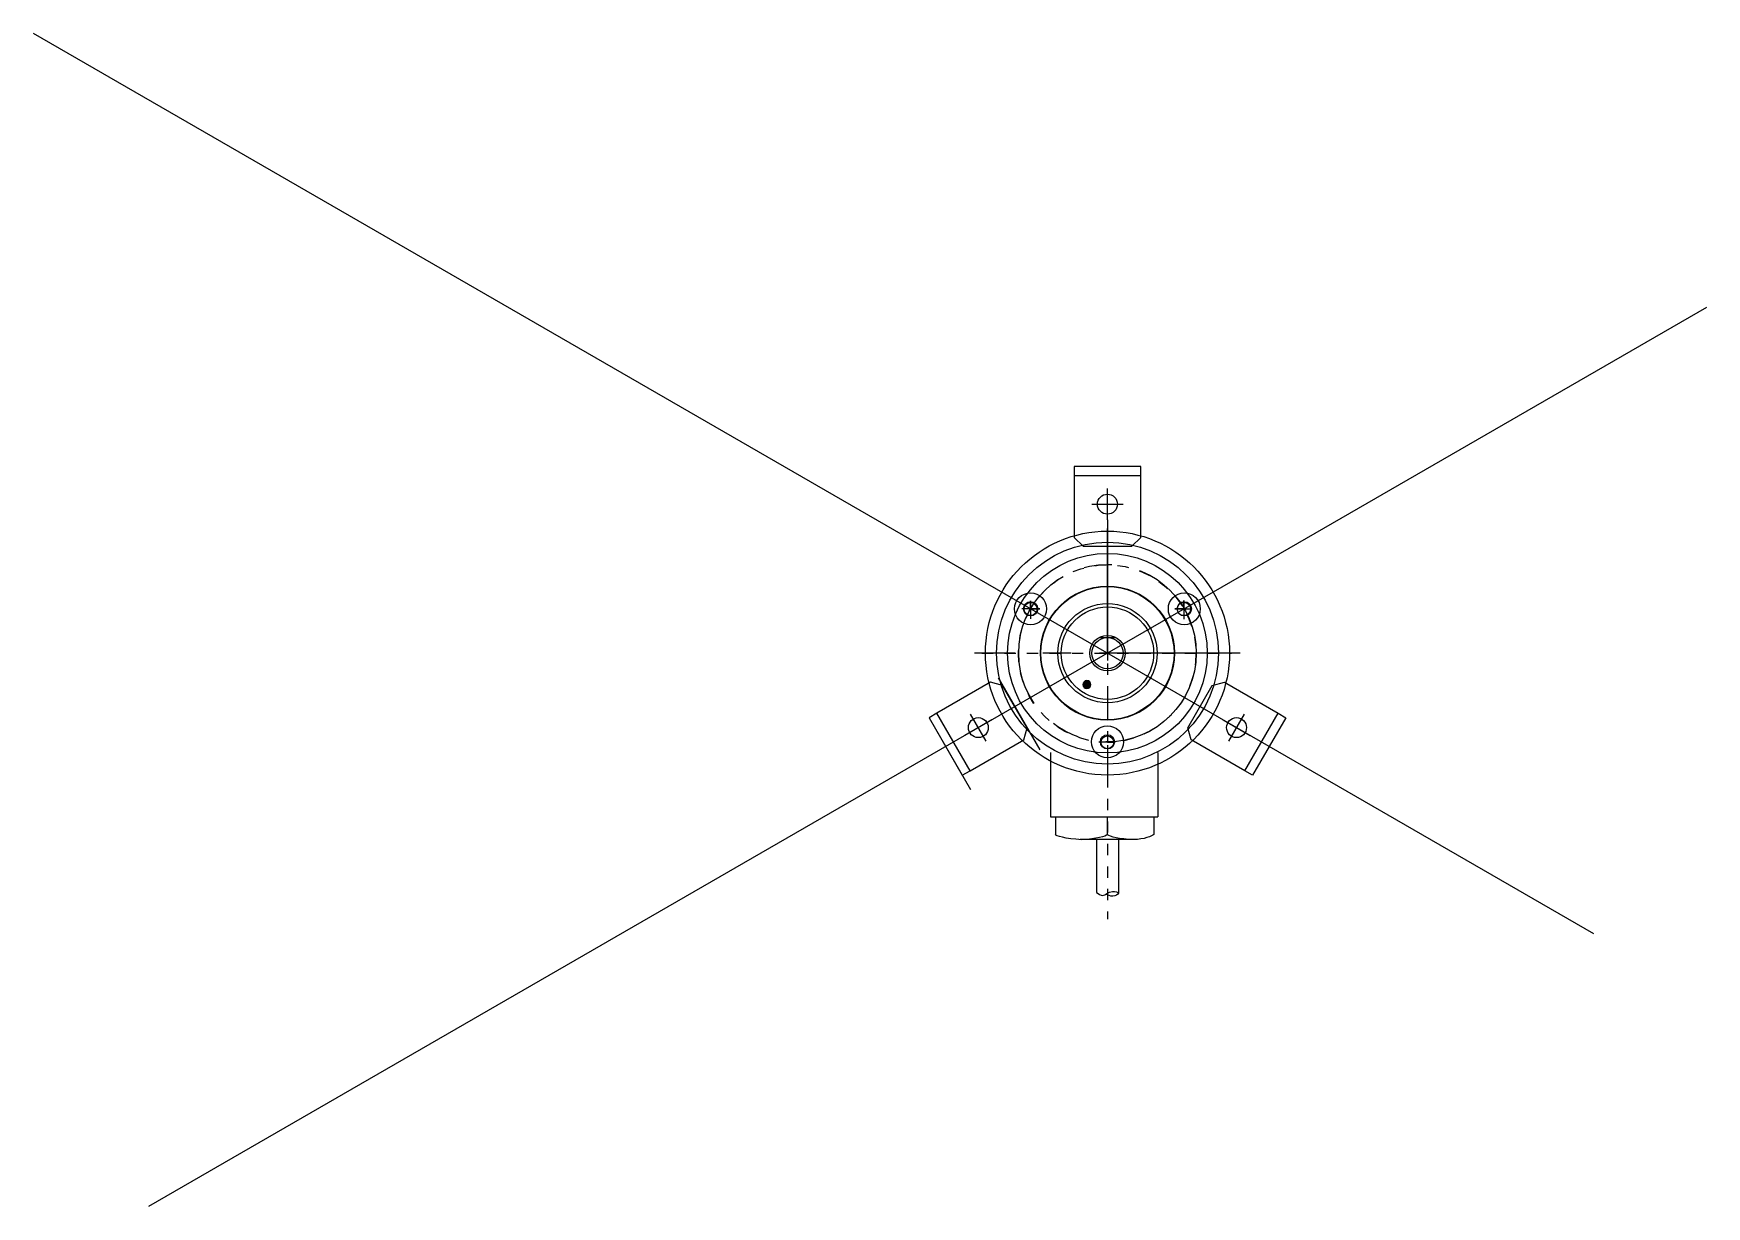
# Model space of a CAD drawing. Header units: inches. Extents: x -0.1 to 44.5, y -2.5 to 33.3.
# Drawn here: x 27.38 to 42.22, y 22.87 to 33.28 of the extents above; entities that cross this region are included whole.
import ezdxf

# ---------------------------------------------------------------- set-up
doc = ezdxf.new("R2010")
doc.units = ezdxf.units.IN
doc.header["$MEASUREMENT"] = 0
doc.linetypes.add('CENTER', pattern=[2, 1.25, -0.25, 0.25, -0.25])
for name, color, linetype in [('Anno Center', 1, 'CENTER'), ('CENTER', 40, 'CENTER'), ('Centerline', 40, 'CENTER'), ('Material', 140, 'Continuous')]:
    doc.layers.add(name, color=color, linetype=linetype)

msp = doc.modelspace()

# ---------------------------------------------------------------- hatches: boundary and pattern name
h = msp.add_hatch(color=256)
edge = h.paths.add_edge_path()
edge.add_spline(control_points=[(36.7227804, 27.5406743), (36.7425088, 27.5406743), (36.7585576, 27.5246255), (36.7585576, 27.5049068), (36.7585576, 27.485159), (36.7425088, 27.4690811), (36.7227804, 27.4690811), (36.7030325, 27.4690811), (36.6869741, 27.485159), (36.6869741, 27.5049068), (36.6869741, 27.5246255), (36.7030325, 27.5406743), (36.7227804, 27.5406743)], knot_values=[0, 0, 0, 0, 1, 1, 1, 2, 2, 2, 3, 3, 3, 4, 4, 4, 4], degree=3, periodic=0)

# ---------------------------------------------------------------- linework, layer by layer
for p, q in [((37.2005439, 29.4410519), (36.6099927, 29.4410519)), ((36.6099927, 29.4410519), (36.6099927, 29.3623118)), ((37.2005439, 29.3623118), (37.2005439, 29.4410519)), ((36.6099927, 29.3623118), (37.2005439, 29.3623118)), ((36.6099927, 29.3623118), (36.6099927, 28.8111307)), ((37.2005439, 28.8111307), (37.2005439, 29.3623118)), ((36.6099927, 28.8111307), (36.6887329, 28.7323905)), ((37.1218037, 28.7323905), (37.2005439, 28.8111307)), ((36.6887329, 28.7323905), (37.1218037, 28.7323905)), ((36.8298817, 27.9223277), (36.9806549, 27.9223277)), ((35.8681645, 27.5262464), (35.3908276, 27.2506559)), ((35.9757255, 27.4974255), (35.8681645, 27.5262464)), ((36.1922609, 27.1223752), (35.9757255, 27.4974255)), ((37.6182757, 27.1223752), (37.8348111, 27.4974255)), ((37.8348111, 27.4974255), (37.9423721, 27.5262464)), ((37.9423721, 27.5262464), (38.419709, 27.2506559)), ((35.3908276, 27.2506559), (35.3226366, 27.2112858)), ((35.3226366, 27.2112858), (35.6179122, 26.6998535)), ((35.6861032, 26.7392236), (35.3908276, 27.2506559)), ((38.1244334, 26.7392236), (38.419709, 27.2506559)), ((38.4879, 27.2112858), (38.1926244, 26.6998535)), ((38.419709, 27.2506559), (38.4879, 27.2112858)), ((35.6861032, 26.7392236), (36.16344, 27.0148141)), ((36.16344, 27.0148141), (36.1922609, 27.1223752)), ((37.6470966, 27.0148141), (37.6182757, 27.1223752)), ((38.1244334, 26.7392236), (37.6470966, 27.0148141)), ((36.4006498, 26.9036171), (36.4006498, 26.3325612)), ((37.3526822, 26.9036171), (37.3526822, 26.3325612)), ((35.6179122, 26.6998535), (35.6861032, 26.7392236)), ((38.1926244, 26.6998535), (38.1244334, 26.7392236)), ((36.4006498, 26.3325612), (37.3526822, 26.3325612)), ((36.4435921, 26.3325612), (36.4435739, 26.1743634)), ((36.9052927, 26.172736), (36.9052927, 26.3326151)), ((37.1541204, 26.1293333), (36.662496, 26.1293333)), ((36.808665, 26.1293333), (36.808665, 25.6596879)), ((37.0019395, 26.1293333), (37.0019395, 25.6525034))]:
    msp.add_line(p, q)
for centre, radius in [((36.9052683, 29.1064063), 0.0885827), ((36.9052683, 27.7840637), 1.0826772), ((36.9052683, 27.7840637), 0.5944882), ((36.2233585, 28.1777645), 0.1417323), ((36.2233585, 28.1777645), 0.0629921), ((36.2235562, 28.1759914), 0.0584379), ((37.5871781, 28.1777645), 0.1417323), ((37.5871781, 28.1777645), 0.0629921), ((37.5841069, 28.1759914), 0.058727), ((36.9052683, 27.7840637), 0.1574582), ((36.9052683, 27.7840637), 0.1380991), ((35.7600861, 27.1228925), 0.0885827), ((38.0504505, 27.1228925), 0.0885827), ((36.9052683, 26.9966622), 0.1417323), ((36.9052683, 26.9966622), 0.0629921), ((36.9052683, 26.9927039), 0.0567212)]:
    msp.add_circle(centre, radius)
at = {"color": 6}
for radius in [0.9842755, 0.8858268, 0.5905512, 0.44, 0.41]:
    msp.add_circle((36.9052683, 27.7840637), radius, dxfattribs=at)
for points, knots in [([(36.7227804, 27.5406743), (36.7425088, 27.5406743), (36.7585576, 27.5246255), (36.7585576, 27.5049068), (36.7585576, 27.485159), (36.7425088, 27.4690811), (36.7227804, 27.4690811), (36.7030325, 27.4690811), (36.6869741, 27.485159), (36.6869741, 27.5049068), (36.6869741, 27.5246255), (36.7030325, 27.5406743), (36.7227804, 27.5406743)], [0, 0, 0, 0, 1, 1, 1, 2, 2, 2, 3, 3, 3, 4, 4, 4, 4]), ([(37.316905, 26.3325612), (37.316905, 26.3325612), (37.316905, 26.1750736), (37.316905, 26.1750736), (37.3010213, 26.1588501), (37.2274561, 26.1308346), (37.1381691, 26.128669), (37.0068393, 26.1334334), (36.9289191, 26.1531995), (36.9051758, 26.1726581)], [0, 0, 0, 0, 1, 1, 1, 2, 2, 2, 3, 3, 3, 3]), ([(36.9052927, 26.172736), (36.8907438, 26.1591413), (36.8084761, 26.1332995), (36.6769874, 26.1285915), (36.5347912, 26.1350116), (36.4431649, 26.1642676), (36.4435739, 26.1743634)], [0, 0, 0, 0, 1, 1, 1, 2, 2, 2, 2])]:
    msp.add_open_spline(points, degree=3, knots=knots)
msp.add_spline([(36.808665, 25.6596879), (36.8623837, 25.6337285), (36.950009, 25.6698159), (37.0019395, 25.6525034), (36.9526644, 25.6278908), (36.8942474, 25.6459346)], degree=3)
at = {"layer": 'Anno Center'}
for p, q in [((35.9363554, 27.5656165), (36.3049136, 26.927255)), ((35.3226366, 27.2112858), (35.6911948, 26.5729243))]:
    msp.add_line(p, q, dxfattribs=at)
at = {"layer": 'CENTER', "ltscale": 0.5}
for p, q in [((36.9052683, 28.9678928), (36.9052683, 29.2447087)), ((36.7658079, 29.1064063), (37.0443261, 29.1064063)), ((35.8800423, 27.1921492), (35.6403127, 27.0537413)), ((35.8298163, 27.0021162), (35.6905572, 27.2433201)), ((37.9304943, 27.1921492), (38.1702239, 27.0537413)), ((37.9807203, 27.0021162), (38.1199794, 27.2433201))]:
    msp.add_line(p, q, dxfattribs=at)
at = {"layer": 'CENTER'}
for p, q in [((36.9052683, 29.1064063), (36.9052683, 29.1064063)), ((36.9052683, 28.9680487), (36.9052683, 26.6014212)), ((38.0833517, 27.7840637), (35.7264657, 27.7840637)), ((35.7600861, 27.1228925), (35.7600861, 27.1228925)), ((38.0504505, 27.1228925), (38.0504505, 27.1228925))]:
    msp.add_line(p, q, dxfattribs=at)
msp.add_circle((36.9052683, 27.7840637), 0.7874016, dxfattribs=at)
at = {"layer": 'Centerline'}
for p, q in [((36.9052683, 27.7840637), (36.9052683, 28.8910302)), ((36.2235562, 28.1759914), (36.2235562, 28.2488781)), ((36.2235562, 28.2488781), (36.2235562, 28.0874958)), ((37.5841069, 28.1759914), (37.5841069, 28.2500969)), ((37.5841069, 28.2500969), (37.5841069, 28.0846318)), ((36.3053052, 28.1777645), (36.1469784, 28.1777645)), ((36.220485, 28.1777645), (36.3053052, 28.1777645)), ((37.5841069, 28.1759914), (37.5033055, 28.1759914)), ((37.5033055, 28.1759914), (37.6527775, 28.1759914)), ((36.9052683, 26.9927039), (36.8292939, 26.9927039)), ((36.9052683, 26.9927039), (36.9726601, 26.9927039))]:
    msp.add_line(p, q, dxfattribs=at)
at = {"layer": 'Centerline', "ltscale": 0.06}
for p, q in [((36.9052683, 28.8910302), (36.9052683, 25.4220092)), ((35.7911948, 27.7840637), (38.0042953, 27.7840637))]:
    msp.add_line(p, q, dxfattribs=at)
msp.add_circle((36.9030987, 27.7807131), 0.7874016, dxfattribs=at)
at = {"layer": 'Material'}
for p, q in [((41.2192022, 25.2934129), (27.3783964, 33.2844058)), ((42.2196423, 30.852319), (28.3976712, 22.8722003))]:
    msp.add_line(p, q, dxfattribs=at)

doc.saveas('drawing.dxf')
